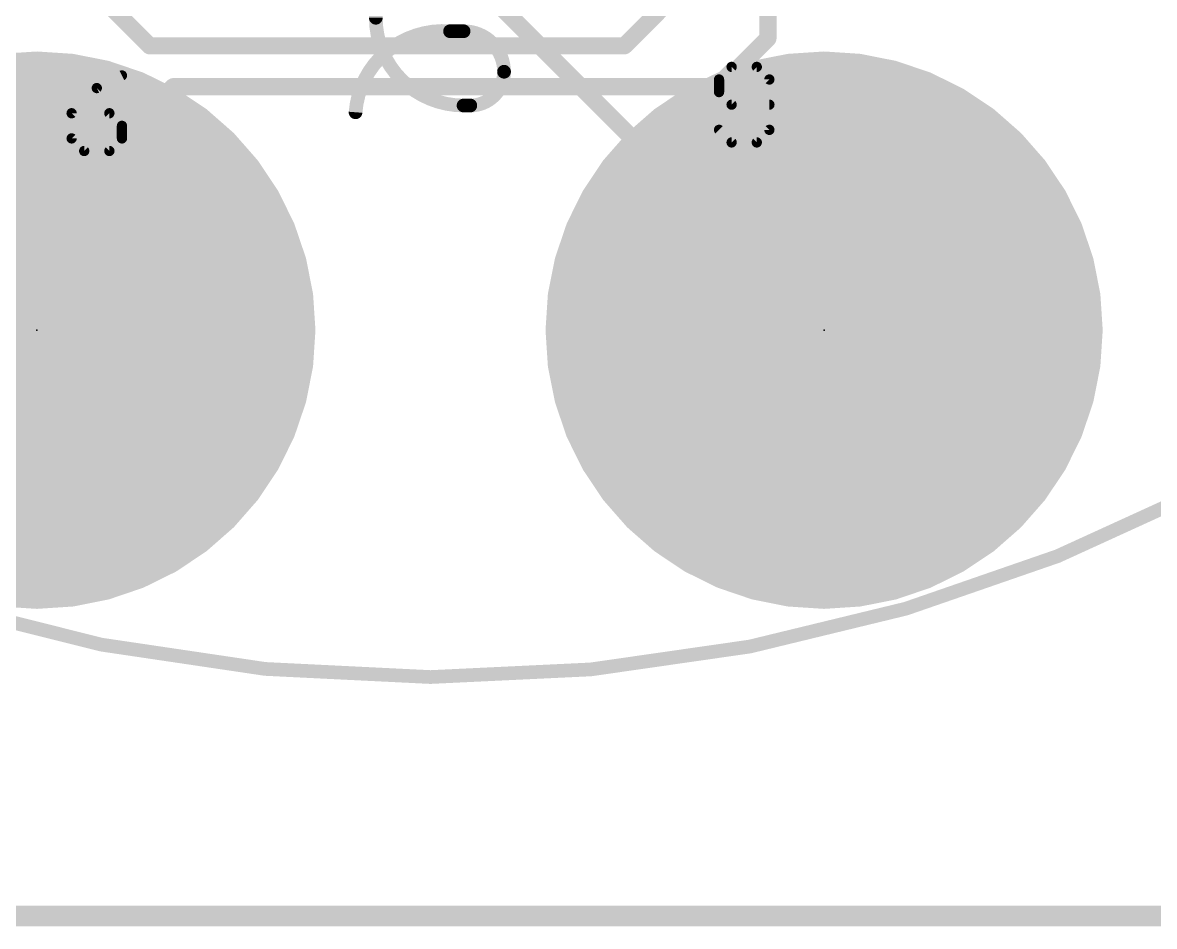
# Model space of a CAD drawing. Extents: x -28.7 to 28.7, y -28.7 to 28.7.
# Drawn here: x -6.04 to 10.72, y -28.69 to -15.31 of the extents above; entities that cross this region are included whole.
import ezdxf

# ---------------------------------------------------------------- set-up
doc = ezdxf.new("R2010")
doc.units = 0
for name, color, linetype in [('1', 12, 'CONTINUOUS'), ('16', 132, 'CONTINUOUS'), ('17', 110, 'CONTINUOUS'), ('20', 53, 'CONTINUOUS'), ('21', 41, 'CONTINUOUS'), ('22', 40, 'CONTINUOUS'), ('24', 53, 'CONTINUOUS')]:
    doc.layers.add(name, color=color, linetype=linetype)

# ---------------------------------------------------------------- blocks, each defined once
blk = doc.blocks.new('ROUNDP')
at = {"const_width": 0.5}
blk.add_lwpolyline([(0, -0.25, 1), (0, 0.25, 1), (0, -0.25)], format="xyb", dxfattribs=at)

msp = doc.modelspace()

# ---------------------------------------------------------------- linework, layer by layer
at = {"layer": '1', "const_width": 0.254}
for points in [[(5, -8), (5, -15.54)], [(-4.161, -15.651), (-7.7724, -12.0396)], [(4, -14.524), (2.873, -15.651)], [(5, -15.54), (4.284, -16.256)], [(2.873, -15.651), (-4.161, -15.651)], [(-3.81, -16.256), (-5.8321, -18.2781)], [(4.284, -16.256), (-3.81, -16.256)], [(-5.8321, -18.2781), (-5.8321, -19.8625)]]:
    msp.add_lwpolyline(points, dxfattribs=at)
at = {"layer": '1', "const_width": 0.127}
for points in [[(5.0449, -15.5849, 1), (4.9551, -15.4951)], [(-4.161, -15.5875, 1), (-4.161, -15.7145)], [(-4.2059, -15.6959, 1), (-4.1161, -15.6061)], [(2.8281, -15.6061, 1), (2.9179, -15.6959)], [(2.873, -15.7145, 1), (2.873, -15.5875)], [(4.9365, -15.54, 1), (5.0635, -15.54)], [(-3.81, -16.1925, 1), (-3.81, -16.3195)], [(-3.7651, -16.3009, 1), (-3.8549, -16.2111)], [(4.2391, -16.2111, 1), (4.3289, -16.3009)], [(4.284, -16.3195, 1), (4.284, -16.1925)], [(-5.7686, -18.2781, 1), (-5.8956, -18.2781)], [(-5.877, -18.2332, 1), (-5.7872, -18.323)], [(-5.8956, -19.8625, 1), (-5.7686, -19.8625)]]:
    msp.add_lwpolyline(points, format="xyb", dxfattribs=at)
at = {"layer": '16'}
for points, const_width in [([(0, -14.0304), (5.8321, -19.8625)], 0.254), ([(-5.8321, -15.862), (-6.3543, -15.8962)], 0.254), ([(-5.3099, -15.8962), (-5.8321, -15.862)], 0.254), ([(5.8321, -15.862), (5.3099, -15.8962)], 0.254), ([(6.3543, -15.8962), (5.8321, -15.862)], 0.254), ([(-6.8784, -16.002), (-4.7859, -16.002)], 0.254), ([(-4.7967, -15.9983), (-5.3099, -15.8962)], 0.254), ([(-4.3012, -16.1665), (-4.7967, -15.9983)], 0.254), ([(4.7967, -15.9983), (4.3012, -16.1665)], 0.254), ([(4.7858, -16.002), (6.8783, -16.002)], 0.254), ([(5.3099, -15.8962), (4.7967, -15.9983)], 0.254), ([(6.8675, -15.9983), (6.3543, -15.8962)], 0.254), ([(7.363, -16.1665), (6.8675, -15.9983)], 0.254), ([(-3.8319, -16.398), (-4.3012, -16.1665)], 0.254), ([(4.3012, -16.1665), (3.8318, -16.3979)], 0.254), ([(7.8323, -16.398), (7.363, -16.1665)], 0.254), ([(-7.5445, -16.256), (-4.1198, -16.256)], 0.254), ([(4.1197, -16.256), (7.5444, -16.256)], 0.254), ([(-8.0001, -16.51), (-3.6642, -16.51)], 0.254), ([(-3.3968, -16.6887), (-3.8319, -16.398)], 0.254), ([(3.8318, -16.3979), (3.3967, -16.6887)], 0.254), ([(3.6641, -16.51), (8, -16.51)], 0.254), ([(8.2674, -16.6887), (7.8323, -16.398)], 0.254), ([(-3.0034, -17.0338), (-3.3968, -16.6887)], 0.254), ([(3.3967, -16.6887), (3.0033, -17.0337)], 0.254), ([(8.6608, -17.0338), (8.2674, -16.6887)], 0.254), ([(-8.3534, -16.764), (-3.3109, -16.764)], 0.254), ([(3.3108, -16.764), (8.3533, -16.764)], 0.254), ([(-8.643, -17.018), (-3.0213, -17.018)], 0.254), ([(-2.6583, -17.4272), (-3.0034, -17.0338)], 0.254), ([(3.0033, -17.0337), (2.6583, -17.4271)], 0.254), ([(3.0212, -17.018), (8.6429, -17.018)], 0.254), ([(9.0059, -17.4272), (8.6608, -17.0338)], 0.254), ([(-8.8699, -17.272), (-2.7944, -17.272)], 0.254), ([(2.7943, -17.272), (8.8698, -17.272)], 0.254), ([(-9.072, -17.526), (-2.5923, -17.526)], 0.254), ([(-2.3676, -17.8623), (-2.6583, -17.4272)], 0.254), ([(2.6583, -17.4271), (2.3675, -17.8622)], 0.254), ([(2.5922, -17.526), (9.0719, -17.526)], 0.254), ([(9.2966, -17.8623), (9.0059, -17.4272)], 0.254), ([(-9.2417, -17.78), (-2.4226, -17.78)], 0.254), ([(-2.1361, -18.3316), (-2.3676, -17.8623)], 0.254), ([(2.3675, -17.8622), (2.1361, -18.3316)], 0.254), ([(2.4225, -17.78), (9.2416, -17.78)], 0.254), ([(9.5281, -18.3316), (9.2966, -17.8623)], 0.254), ([(-9.3814, -18.034), (-2.2829, -18.034)], 0.254), ([(2.2828, -18.034), (9.3813, -18.034)], 0.254), ([(-9.5066, -18.288), (-2.1576, -18.288)], 0.254), ([(-1.9679, -18.8271), (-2.1361, -18.3316)], 0.254), ([(2.1361, -18.3316), (1.9679, -18.8271)], 0.254), ([(2.1576, -18.288), (9.5066, -18.288)], 0.254), ([(9.6963, -18.8271), (9.5281, -18.3316)], 0.254), ([(-9.5995, -18.542), (-2.0647, -18.542)], 0.254), ([(2.0647, -18.542), (9.5995, -18.542)], 0.254), ([(-9.6858, -18.796), (-1.9785, -18.796)], 0.254), ([(-1.8658, -19.3403), (-1.9679, -18.8271)], 0.254), ([(1.9679, -18.8271), (1.8658, -19.3403)], 0.254), ([(1.9784, -18.796), (9.6857, -18.796)], 0.254), ([(9.7984, -19.3403), (9.6963, -18.8271)], 0.254), ([(-9.7406, -19.05), (-1.9236, -19.05)], 0.254), ([(1.9236, -19.05), (9.7406, -19.05)], 0.254), ([(-9.7912, -19.304), (-1.8731, -19.304)], 0.254), ([(-1.8316, -19.8625), (-1.8658, -19.3403)], 0.254), ([(1.8658, -19.3403), (1.8316, -19.8625)], 0.254), ([(1.873, -19.304), (9.7911, -19.304)], 0.254), ([(9.8326, -19.8625), (9.7984, -19.3403)], 0.254), ([(-9.8126, -19.558), (-1.8516, -19.558)], 0.254), ([(1.8516, -19.558), (9.8126, -19.558)], 0.254), ([(-9.8293, -19.812), (-1.8349, -19.812)], 0.254), ([(-1.8658, -20.3847), (-1.8316, -19.8625)], 0.254), ([(1.8316, -19.8625), (1.8658, -20.3847)], 0.254), ([(1.8349, -19.812), (9.8293, -19.812)], 0.254), ([(9.7984, -20.3847), (9.8326, -19.8625)], 0.254), ([(-9.8193, -20.066), (-1.8449, -20.066)], 0.254), ([(1.8449, -20.066), (9.8193, -20.066)], 0.254), ([(-9.8026, -20.32), (-1.8616, -20.32)], 0.254), ([(-1.9679, -20.8979), (-1.8658, -20.3847)], 0.254), ([(1.8616, -20.32), (9.8026, -20.32)], 0.254), ([(1.8658, -20.3847), (1.9679, -20.8979)], 0.254), ([(9.6963, -20.8979), (9.7984, -20.3847)], 0.254), ([(-9.7607, -20.574), (-1.9035, -20.574)], 0.254), ([(1.9035, -20.574), (9.7607, -20.574)], 0.254), ([(-9.7102, -20.828), (-1.954, -20.828)], 0.254), ([(-2.1361, -21.3934), (-1.9679, -20.8979)], 0.254), ([(1.954, -20.828), (9.7102, -20.828)], 0.254), ([(1.9679, -20.8979), (2.1361, -21.3934)], 0.254), ([(9.5281, -21.3934), (9.6963, -20.8979)], 0.254), ([(-9.6338, -21.082), (-2.0304, -21.082)], 0.254), ([(2.0304, -21.082), (9.6338, -21.082)], 0.254), ([(-9.5475, -21.336), (-2.1167, -21.336)], 0.254), ([(-2.3676, -21.8627), (-2.1361, -21.3934)], 0.254), ([(2.1167, -21.336), (9.5475, -21.336)], 0.254), ([(2.1361, -21.3934), (2.3676, -21.8627)], 0.254), ([(9.2966, -21.8627), (9.5281, -21.3934)], 0.254), ([(-9.4311, -21.59), (-2.2331, -21.59)], 0.254), ([(2.2331, -21.59), (9.4311, -21.59)], 0.254), ([(-9.3058, -21.844), (-2.3584, -21.844)], 0.254), ([(-2.6583, -22.2978), (-2.3676, -21.8627)], 0.254), ([(2.3584, -21.844), (9.3058, -21.844)], 0.254), ([(2.3676, -21.8627), (2.6583, -22.2978)], 0.254), ([(9.0059, -22.2978), (9.2966, -21.8627)], 0.254), ([(-9.1394, -22.098), (-2.5248, -22.098)], 0.254), ([(2.5248, -22.098), (9.1394, -22.098)], 0.254), ([(-8.9584, -22.352), (-2.7058, -22.352)], 0.254), ([(-3.0034, -22.6913), (-2.6583, -22.2978)], 0.254), ([(2.6583, -22.2978), (3.0034, -22.6913)], 0.254), ([(2.7058, -22.352), (8.9584, -22.352)], 0.254), ([(8.6608, -22.6913), (9.0059, -22.2978)], 0.254), ([(-8.7356, -22.606), (-2.9286, -22.606)], 0.254), ([(-3.3968, -23.0363), (-3.0034, -22.6913)], 0.254), ([(2.9286, -22.606), (8.7356, -22.606)], 0.254), ([(3.0034, -22.6913), (3.3968, -23.0363)], 0.254), ([(8.2674, -23.0363), (8.6608, -22.6913)], 0.254), ([(-8.4684, -22.86), (-3.1958, -22.86)], 0.254), ([(3.1958, -22.86), (8.4684, -22.86)], 0.254), ([(-3.8319, -23.327), (-3.3968, -23.0363)], 0.254), ([(3.3968, -23.0363), (3.8319, -23.327)], 0.254), ([(7.8323, -23.327), (8.2674, -23.0363)], 0.254), ([(-8.1511, -23.114), (-3.5131, -23.114)], 0.254), ([(3.5131, -23.114), (8.1511, -23.114)], 0.254), ([(-7.7492, -23.368), (-3.915, -23.368)], 0.254), ([(-4.3012, -23.5585), (-3.8319, -23.327)], 0.254), ([(3.8319, -23.327), (4.3012, -23.5585)], 0.254), ([(3.915, -23.368), (7.7492, -23.368)], 0.254), ([(7.363, -23.5585), (7.8323, -23.327)], 0.254), ([(-4.7967, -23.7267), (-4.3012, -23.5585)], 0.254), ([(4.3012, -23.5585), (4.7967, -23.7267)], 0.254), ([(6.8675, -23.7267), (7.363, -23.5585)], 0.254), ([(-7.1758, -23.622), (-4.4884, -23.622)], 0.254), ([(-5.3099, -23.8288), (-4.7967, -23.7267)], 0.254), ([(4.4884, -23.622), (7.1758, -23.622)], 0.254), ([(4.7967, -23.7267), (5.3099, -23.8288)], 0.254), ([(6.3543, -23.8288), (6.8675, -23.7267)], 0.254), ([(-6.3543, -23.8288), (-5.8321, -23.863)], 0.254), ([(-5.8321, -23.863), (-5.3099, -23.8288)], 0.254), ([(5.3099, -23.8288), (5.8321, -23.863)], 0.254), ([(5.8321, -23.863), (6.3543, -23.8288)], 0.254), ([(28.54, -28.54), (-28.54, -28.54)], 0.3048)]:
    msp.add_lwpolyline(points, dxfattribs=dict(at, const_width=const_width))
at = {"layer": '16', "const_width": 0.127}
for points in [[(-5.8279, -15.7986, 1), (-5.8363, -15.9254)], [(-5.8279, -15.9254, 1), (-5.8363, -15.7986)], [(5.8363, -15.7986, 1), (5.8279, -15.9254)], [(5.8363, -15.9254, 1), (5.8279, -15.7986)], [(-5.2975, -15.834, 1), (-5.3223, -15.9585)], [(-5.3141, -15.9596, 1), (-5.3058, -15.8329)], [(-4.7763, -15.9382, 1), (-4.8171, -16.0585)], [(-4.8091, -16.0606, 1), (-4.7843, -15.9361)], [(-4.7859, -16.0655, 1), (-4.7859, -15.9385)], [(4.7858, -15.9385, 1), (4.7858, -16.0655)], [(4.7843, -15.936, 1), (4.8091, -16.0606)], [(4.8171, -16.0584, 1), (4.7763, -15.9382)], [(5.3058, -15.8328, 1), (5.3141, -15.9596)], [(5.3223, -15.9585, 1), (5.2975, -15.8339)], [(6.3667, -15.834, 1), (6.3419, -15.9585)], [(6.3501, -15.9596, 1), (6.3584, -15.8329)], [(6.8879, -15.9382, 1), (6.8471, -16.0585)], [(6.8551, -16.0606, 1), (6.8799, -15.9361)], [(6.8783, -16.0655, 1), (6.8783, -15.9385)], [(-4.2731, -16.1096, 1), (-4.3293, -16.2235)], [(-4.3216, -16.2267, 1), (-4.2808, -16.1064)], [(4.2807, -16.1064, 1), (4.3216, -16.2266)], [(4.3292, -16.2234, 1), (4.2731, -16.1095)], [(7.3911, -16.1096, 1), (7.3349, -16.2235)], [(7.3426, -16.2267, 1), (7.3834, -16.1064)], [(-4.1198, -16.3195, 1), (-4.1198, -16.1925)], [(4.1197, -16.1925, 1), (4.1197, -16.3195)], [(7.5444, -16.3195, 1), (7.5444, -16.1925)], [(-3.7966, -16.3452, 1), (-3.8672, -16.4508)], [(-3.86, -16.4549, 1), (-3.8038, -16.341)], [(-3.6642, -16.5735, 1), (-3.6642, -16.4465)], [(3.6641, -16.4465, 1), (3.6641, -16.5735)], [(3.8037, -16.341, 1), (3.8599, -16.4549)], [(3.8671, -16.4507, 1), (3.7965, -16.3451)], [(7.8676, -16.3452, 1), (7.797, -16.4508)], [(7.8042, -16.4549, 1), (7.8604, -16.341)], [(8, -16.5735, 1), (8, -16.4465)], [(-3.3549, -16.641, 1), (-3.4386, -16.7365)], [(-3.4321, -16.7415, 1), (-3.3615, -16.6359)], [(3.3614, -16.6359, 1), (3.432, -16.7415)], [(3.4386, -16.7364, 1), (3.3549, -16.6409)], [(8.3093, -16.641, 1), (8.2256, -16.7365)], [(8.2321, -16.7415, 1), (8.3027, -16.6359)], [(-3.3109, -16.8275, 1), (-3.3109, -16.7005)], [(3.3108, -16.7005, 1), (3.3108, -16.8275)], [(8.3533, -16.8275, 1), (8.3533, -16.7005)], [(-2.9556, -16.9919, 1), (-3.0511, -17.0756)], [(-3.0452, -17.0815, 1), (-2.9615, -16.986)], [(-3.0213, -17.0815, 1), (-3.0213, -16.9545)], [(2.9614, -16.9859, 1), (3.0452, -17.0814)], [(3.051, -17.0756, 1), (2.9555, -16.9918)], [(3.0212, -16.9545, 1), (3.0212, -17.0815)], [(8.7086, -16.9919, 1), (8.6131, -17.0756)], [(8.619, -17.0815, 1), (8.7027, -16.986)], [(8.6429, -17.0815, 1), (8.6429, -16.9545)], [(-2.7944, -17.3355, 1), (-2.7944, -17.2085)], [(2.7943, -17.2085, 1), (2.7943, -17.3355)], [(8.8698, -17.3355, 1), (8.8698, -17.2085)], [(-2.6055, -17.3919, 1), (-2.7111, -17.4625)], [(-2.7061, -17.469, 1), (-2.6106, -17.3853)], [(-2.5923, -17.5895, 1), (-2.5923, -17.4625)], [(2.5922, -17.4625, 1), (2.5922, -17.5895)], [(2.6105, -17.3853, 1), (2.706, -17.469)], [(2.7111, -17.4624, 1), (2.6055, -17.3918)], [(9.0587, -17.3919, 1), (8.9531, -17.4625)], [(8.9581, -17.469, 1), (9.0536, -17.3853)], [(9.0719, -17.5895, 1), (9.0719, -17.4625)], [(-2.3106, -17.8342, 1), (-2.4245, -17.8904)], [(-2.4226, -17.8435, 1), (-2.4226, -17.7165)], [(-2.4204, -17.8976, 1), (-2.3148, -17.827)], [(2.3147, -17.8269, 1), (2.4203, -17.8975)], [(2.4245, -17.8903, 1), (2.3106, -17.8341)], [(2.4225, -17.7165, 1), (2.4225, -17.8435)], [(9.3536, -17.8342, 1), (9.2397, -17.8904)], [(9.2416, -17.8435, 1), (9.2416, -17.7165)], [(9.2438, -17.8976, 1), (9.3494, -17.827)], [(-2.2829, -18.0975, 1), (-2.2829, -17.9705)], [(2.2828, -17.9705, 1), (2.2828, -18.0975)], [(9.3813, -18.0975, 1), (9.3813, -17.9705)], [(-2.076, -18.3112, 1), (-2.1963, -18.352)], [(-2.1931, -18.3597, 1), (-2.0792, -18.3035)], [(-2.1576, -18.3515, 1), (-2.1576, -18.2245)], [(2.0791, -18.3035, 1), (2.193, -18.3596)], [(2.1962, -18.352, 1), (2.076, -18.3111)], [(2.1576, -18.2245, 1), (2.1576, -18.3515)], [(9.5882, -18.3112, 1), (9.4679, -18.352)], [(9.4711, -18.3597, 1), (9.585, -18.3035)], [(9.5066, -18.3515, 1), (9.5066, -18.2245)], [(-2.0647, -18.6055, 1), (-2.0647, -18.4785)], [(2.0647, -18.4785, 1), (2.0647, -18.6055)], [(9.5995, -18.6055, 1), (9.5995, -18.4785)], [(-1.9057, -18.8147, 1), (-2.0302, -18.8395)], [(-2.0281, -18.8475, 1), (-1.9078, -18.8067)], [(-1.9785, -18.8595, 1), (-1.9785, -18.7325)], [(1.9078, -18.8067, 1), (2.028, -18.8475)], [(2.0302, -18.8395, 1), (1.9056, -18.8147)], [(1.9784, -18.7325, 1), (1.9784, -18.8595)], [(9.7585, -18.8147, 1), (9.634, -18.8395)], [(9.6361, -18.8475, 1), (9.7564, -18.8067)], [(9.6857, -18.8595, 1), (9.6857, -18.7325)], [(-1.9236, -19.1135, 1), (-1.9236, -18.9865)], [(1.9236, -18.9865, 1), (1.9236, -19.1135)], [(9.7406, -19.1135, 1), (9.7406, -18.9865)], [(-1.8025, -19.3362, 1), (-1.9292, -19.3445)], [(-1.9281, -19.3527, 1), (-1.8036, -19.3279)], [(-1.8731, -19.3675, 1), (-1.8731, -19.2405)], [(1.8035, -19.3279, 1), (1.9281, -19.3527)], [(1.9292, -19.3445, 1), (1.8024, -19.3362)], [(1.873, -19.2405, 1), (1.873, -19.3675)], [(9.8617, -19.3362, 1), (9.735, -19.3445)], [(9.7361, -19.3527, 1), (9.8606, -19.3279)], [(9.7911, -19.3675, 1), (9.7911, -19.2405)], [(-1.8516, -19.6215, 1), (-1.8516, -19.4945)], [(1.8516, -19.4945, 1), (1.8516, -19.6215)], [(9.8126, -19.6215, 1), (9.8126, -19.4945)], [(-1.7682, -19.8667, 1), (-1.895, -19.8583)], [(-1.8349, -19.8755, 1), (-1.8349, -19.7485)], [(1.895, -19.8583, 1), (1.7682, -19.8667)], [(1.8349, -19.7485, 1), (1.8349, -19.8755)], [(5.7872, -19.9074, 1), (5.877, -19.8176)], [(9.896, -19.8667, 1), (9.7692, -19.8583)], [(9.8293, -19.8755, 1), (9.8293, -19.7485)], [(-1.895, -19.8667, 1), (-1.7682, -19.8583)], [(-1.8449, -20.1295, 1), (-1.8449, -20.0025)], [(1.7682, -19.8583, 1), (1.895, -19.8667)], [(1.8449, -20.0025, 1), (1.8449, -20.1295)], [(9.7692, -19.8667, 1), (9.896, -19.8583)], [(9.8193, -20.1295, 1), (9.8193, -20.0025)], [(-1.8036, -20.3971, 1), (-1.9281, -20.3723)], [(-1.8616, -20.3835, 1), (-1.8616, -20.2565)], [(1.8616, -20.2565, 1), (1.8616, -20.3835)], [(1.9281, -20.3723, 1), (1.8036, -20.3971)], [(9.8606, -20.3971, 1), (9.7361, -20.3723)], [(9.8026, -20.3835, 1), (9.8026, -20.2565)], [(-1.9292, -20.3805, 1), (-1.8025, -20.3888)], [(-1.9035, -20.6375, 1), (-1.9035, -20.5105)], [(1.8025, -20.3888, 1), (1.9292, -20.3805)], [(1.9035, -20.5105, 1), (1.9035, -20.6375)], [(9.735, -20.3805, 1), (9.8617, -20.3888)], [(9.7607, -20.6375, 1), (9.7607, -20.5105)], [(-1.9078, -20.9183, 1), (-2.0281, -20.8775)], [(-1.954, -20.8915, 1), (-1.954, -20.7645)], [(1.954, -20.7645, 1), (1.954, -20.8915)], [(2.0281, -20.8775, 1), (1.9078, -20.9183)], [(9.7564, -20.9183, 1), (9.6361, -20.8775)], [(9.7102, -20.8915, 1), (9.7102, -20.7645)], [(-2.0302, -20.8855, 1), (-1.9057, -20.9103)], [(-2.0304, -21.1455, 1), (-2.0304, -21.0185)], [(1.9057, -20.9103, 1), (2.0302, -20.8855)], [(2.0304, -21.0185, 1), (2.0304, -21.1455)], [(9.634, -20.8855, 1), (9.7585, -20.9103)], [(9.6338, -21.1455, 1), (9.6338, -21.0185)], [(-2.0792, -21.4215, 1), (-2.1931, -21.3653)], [(-2.1167, -21.3995, 1), (-2.1167, -21.2725)], [(2.1167, -21.2725, 1), (2.1167, -21.3995)], [(2.1931, -21.3653, 1), (2.0792, -21.4215)], [(9.585, -21.4215, 1), (9.4711, -21.3653)], [(9.5475, -21.3995, 1), (9.5475, -21.2725)], [(-2.1963, -21.373, 1), (-2.076, -21.4138)], [(2.076, -21.4138, 1), (2.1963, -21.373)], [(9.4679, -21.373, 1), (9.5882, -21.4138)], [(-2.2331, -21.6535, 1), (-2.2331, -21.5265)], [(2.2331, -21.5265, 1), (2.2331, -21.6535)], [(9.4311, -21.6535, 1), (9.4311, -21.5265)], [(-2.4245, -21.8346, 1), (-2.3106, -21.8908)], [(-2.3148, -21.898, 1), (-2.4204, -21.8274)], [(-2.3584, -21.9075, 1), (-2.3584, -21.7805)], [(2.3584, -21.7805, 1), (2.3584, -21.9075)], [(2.4204, -21.8274, 1), (2.3148, -21.898)], [(2.3106, -21.8908, 1), (2.4245, -21.8346)], [(9.2397, -21.8346, 1), (9.3536, -21.8908)], [(9.3494, -21.898, 1), (9.2438, -21.8274)], [(9.3058, -21.9075, 1), (9.3058, -21.7805)], [(-2.5248, -22.1615, 1), (-2.5248, -22.0345)], [(2.5248, -22.0345, 1), (2.5248, -22.1615)], [(9.1394, -22.1615, 1), (9.1394, -22.0345)], [(-2.7111, -22.2625, 1), (-2.6055, -22.3331)], [(-2.6106, -22.3397, 1), (-2.7061, -22.256)], [(-2.7058, -22.4155, 1), (-2.7058, -22.2885)], [(2.7061, -22.256, 1), (2.6106, -22.3397)], [(2.6055, -22.3331, 1), (2.7111, -22.2625)], [(2.7058, -22.2885, 1), (2.7058, -22.4155)], [(8.9531, -22.2625, 1), (9.0587, -22.3331)], [(9.0536, -22.3397, 1), (8.9581, -22.256)], [(8.9584, -22.4155, 1), (8.9584, -22.2885)], [(-3.0511, -22.6494, 1), (-2.9556, -22.7331)], [(-2.9615, -22.739, 1), (-3.0452, -22.6435)], [(-2.9286, -22.6695, 1), (-2.9286, -22.5425)], [(2.9286, -22.5425, 1), (2.9286, -22.6695)], [(3.0452, -22.6435, 1), (2.9615, -22.739)], [(2.9556, -22.7331, 1), (3.0511, -22.6494)], [(8.6131, -22.6494, 1), (8.7086, -22.7331)], [(8.7027, -22.739, 1), (8.619, -22.6435)], [(8.7356, -22.6695, 1), (8.7356, -22.5425)], [(-3.1958, -22.9235, 1), (-3.1958, -22.7965)], [(3.1958, -22.7965, 1), (3.1958, -22.9235)], [(8.4684, -22.9235, 1), (8.4684, -22.7965)], [(-3.4386, -22.9885, 1), (-3.3549, -23.084)], [(-3.3615, -23.0891, 1), (-3.4321, -22.9835)], [(3.4321, -22.9835, 1), (3.3615, -23.0891)], [(3.3549, -23.084, 1), (3.4386, -22.9885)], [(8.2256, -22.9885, 1), (8.3093, -23.084)], [(8.3027, -23.0891, 1), (8.2321, -22.9835)], [(-3.5131, -23.1775, 1), (-3.5131, -23.0505)], [(3.5131, -23.0505, 1), (3.5131, -23.1775)], [(8.1511, -23.1775, 1), (8.1511, -23.0505)], [(-3.915, -23.4315, 1), (-3.915, -23.3045)], [(-3.8672, -23.2742, 1), (-3.7966, -23.3798)], [(-3.8038, -23.384, 1), (-3.86, -23.2701)], [(3.86, -23.2701, 1), (3.8038, -23.384)], [(3.7966, -23.3798, 1), (3.8672, -23.2742)], [(3.915, -23.3045, 1), (3.915, -23.4315)], [(7.7492, -23.4315, 1), (7.7492, -23.3045)], [(7.797, -23.2742, 1), (7.8676, -23.3798)], [(7.8604, -23.384, 1), (7.8042, -23.2701)], [(-4.3293, -23.5015, 1), (-4.2731, -23.6154)], [(-4.2808, -23.6186, 1), (-4.3216, -23.4983)], [(4.3216, -23.4983, 1), (4.2808, -23.6186)], [(4.2731, -23.6154, 1), (4.3293, -23.5015)], [(7.3349, -23.5015, 1), (7.3911, -23.6154)], [(7.3834, -23.6186, 1), (7.3426, -23.4983)], [(-4.8171, -23.6665, 1), (-4.7763, -23.7868)], [(-4.7843, -23.7889, 1), (-4.8091, -23.6644)], [(-4.4884, -23.6855, 1), (-4.4884, -23.5585)], [(4.4884, -23.5585, 1), (4.4884, -23.6855)], [(4.8091, -23.6644, 1), (4.7843, -23.7889)], [(4.7763, -23.7868, 1), (4.8171, -23.6665)], [(6.8471, -23.6665, 1), (6.8879, -23.7868)], [(6.8799, -23.7889, 1), (6.8551, -23.6644)], [(7.1758, -23.6855, 1), (7.1758, -23.5585)], [(-5.8363, -23.7996, 1), (-5.8279, -23.9264)], [(-5.8363, -23.9264, 1), (-5.8279, -23.7996)], [(-5.3223, -23.7665, 1), (-5.2975, -23.891)], [(-5.3058, -23.8921, 1), (-5.3141, -23.7654)], [(5.3141, -23.7654, 1), (5.3058, -23.8921)], [(5.2975, -23.891, 1), (5.3223, -23.7665)], [(5.8279, -23.7996, 1), (5.8363, -23.9264)], [(5.8279, -23.9264, 1), (5.8363, -23.7996)], [(6.3419, -23.7665, 1), (6.3667, -23.891)], [(6.3584, -23.8921, 1), (6.3501, -23.7654)]]:
    msp.add_lwpolyline(points, format="xyb", dxfattribs=at)
at = {"layer": '20', "const_width": 0.2032}
msp.add_lwpolyline([(0, -25, 1), (0, 25, 1), (0, -25)], format="xyb", dxfattribs=at)
at = {"layer": '21', "const_width": 0.1524}
for points in [[(4.4616, -15.9632), (4.2752, -16.1497)], [(4.8345, -15.9632), (4.4616, -15.9632)], [(5.0209, -16.1497), (4.8345, -15.9632)], [(-4.5711, -16.0902), (-4.944, -16.2767)], [(4.2752, -16.1497), (4.2752, -16.3361)], [(5.0209, -16.8954), (5.0209, -16.1497)], [(-4.944, -16.2767), (-5.3168, -16.6495)], [(4.2752, -16.3361), (4.4616, -16.5225)], [(-5.3168, -16.6495), (-5.3168, -17.0224)], [(-4.7575, -16.6495), (-5.3168, -16.6495)], [(-4.5711, -16.836), (-4.7575, -16.6495)], [(4.4616, -16.5225), (5.0209, -16.5225)], [(-4.5711, -17.0224), (-4.5711, -16.836)], [(4.2752, -16.8954), (4.4616, -17.0818)], [(4.8345, -17.0818), (5.0209, -16.8954)], [(-5.3168, -17.0224), (-5.1304, -17.2088)], [(-4.7575, -17.2088), (-4.5711, -17.0224)], [(4.4616, -17.0818), (4.8345, -17.0818)], [(-5.1304, -17.2088), (-4.7575, -17.2088)]]:
    msp.add_lwpolyline(points, dxfattribs=at)
at = {"layer": '21', "const_width": 0.0762}
for points in [[(4.4616, -15.9251, 1), (4.4616, -16.0013)], [(4.4886, -15.9902, 1), (4.4347, -15.9363)], [(4.8614, -15.9363, 1), (4.8075, -15.9902)], [(4.8345, -16.0013, 1), (4.8345, -15.9251)], [(-4.5541, -16.1243, 1), (-4.5881, -16.0562)], [(4.3133, -16.1497, 1), (4.2371, -16.1497)], [(4.2483, -16.1227, 1), (4.3021, -16.1766)], [(5.059, -16.1497, 1), (4.9828, -16.1497)], [(4.994, -16.1766, 1), (5.0478, -16.1227)], [(-4.961, -16.2426, 1), (-4.9269, -16.3107)], [(-4.917, -16.3036, 1), (-4.9709, -16.2497)], [(4.3021, -16.3092, 1), (4.2483, -16.363)], [(4.2371, -16.3361, 1), (4.3133, -16.3361)], [(-5.2787, -16.6495, 1), (-5.3549, -16.6495)], [(-5.3168, -16.6114, 1), (-5.3168, -16.6876)], [(-5.3437, -16.6226, 1), (-5.2899, -16.6765)], [(-4.7306, -16.6226, 1), (-4.7845, -16.6765)], [(-4.7575, -16.6876, 1), (-4.7575, -16.6114)], [(4.4616, -16.4844, 1), (4.4616, -16.5606)], [(4.4347, -16.5495, 1), (4.4886, -16.4956)], [(5.0209, -16.5606, 1), (5.0209, -16.4844)], [(-4.533, -16.836, 1), (-4.6092, -16.836)], [(-4.598, -16.8629, 1), (-4.5442, -16.809)], [(4.3021, -16.8684, 1), (4.2483, -16.9223)], [(4.9828, -16.8954, 1), (5.059, -16.8954)], [(5.0478, -16.9223, 1), (4.994, -16.8684)], [(-5.2899, -16.9954, 1), (-5.3437, -17.0493)], [(-5.3549, -17.0224, 1), (-5.2787, -17.0224)], [(-4.6092, -17.0224, 1), (-4.533, -17.0224)], [(-4.5442, -17.0493, 1), (-4.598, -16.9954)], [(4.4616, -17.0437, 1), (4.4616, -17.1199)], [(4.4347, -17.1087, 1), (4.4886, -17.0549)], [(4.8075, -17.0549, 1), (4.8614, -17.1087)], [(4.8345, -17.1199, 1), (4.8345, -17.0437)], [(-5.1304, -17.1707, 1), (-5.1304, -17.2469)], [(-5.1573, -17.2357, 1), (-5.1034, -17.1819)], [(-4.7845, -17.1819, 1), (-4.7306, -17.2357)], [(-4.7575, -17.2469, 1), (-4.7575, -17.1707)]]:
    msp.add_lwpolyline(points, format="xyb", dxfattribs=at)
at = {"layer": '22', "const_width": 0.2032}
for points in [[(-0.81, -15.235), (-0.81, -14.435)], [(0.49, -15.435), (0.29, -15.435)], [(0.59, -16.535), (0.49, -16.535)]]:
    msp.add_lwpolyline(points, dxfattribs=at)
at = {"layer": '22'}
for points, const_width in [([(-0.81, -15.235, 0.4142), (0.49, -16.535)], 0.2032), ([(-0.8608, -15.235, 1), (-0.7592, -15.235)], 0.1016), ([(0.29, -15.435, 0.4142), (-1.11, -16.635)], 0.2032), ([(0.29, -15.3842, 1), (0.29, -15.4858)], 0.1016), ([(0.2861, -15.4857, 1), (0.2939, -15.3843)], 0.1016), ([(1.09, -16.035, 0.4142), (0.49, -15.435)], 0.2032), ([(0.49, -15.3842, 1), (0.49, -15.4858)], 0.1016), ([(0.49, -15.4858, 1), (0.49, -15.3842)], 0.1016), ([(0.59, -16.535, 0.4142), (1.09, -16.035)], 0.2032), ([(1.1408, -16.035, 1), (1.0392, -16.035)], 0.1016), ([(1.0392, -16.035, 1), (1.1408, -16.035)], 0.1016), ([(-1.1607, -16.6311, 1), (-1.0593, -16.6389)], 0.1016), ([(0.49, -16.4842, 1), (0.49, -16.5858)], 0.1016), ([(0.49, -16.5858, 1), (0.49, -16.4842)], 0.1016), ([(0.59, -16.4842, 1), (0.59, -16.5858)], 0.1016), ([(0.59, -16.5858, 1), (0.59, -16.4842)], 0.1016)]:
    msp.add_lwpolyline(points, format="xyb", dxfattribs=dict(at, const_width=const_width))
at = {"layer": '24'}
for p in [(-5.8321, -19.8625), (5.8321, -19.8625)]:
    msp.add_point(p, dxfattribs=at)

# ---------------------------------------------------------------- block references
at = {"layer": '17', "xscale": 4.572, "yscale": 4.572, "rotation": 180}
for p in [(-5.8321, -19.8625), (-5.8321, -19.8625), (5.8321, -19.8625), (5.8321, -19.8625)]:
    msp.add_blockref('ROUNDP', p, dxfattribs=at)

doc.saveas('drawing.dxf')
